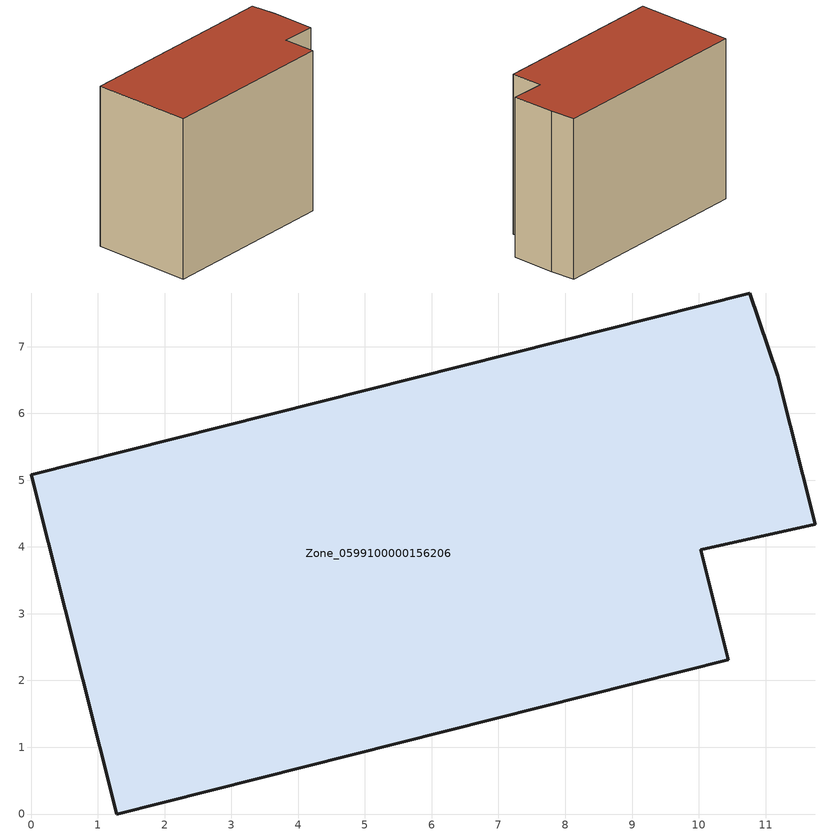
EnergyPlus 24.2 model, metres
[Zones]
Zone_0599100000156206
 floor ground (C_G): 10.76,7.8 11.19,6.56 11.75,4.34 10.03,3.96 10.44,2.31 1.28,0 0,5.08 z0
 wall outside (C_F): 1.28,0 10.44,2.31 10.03,3.96 11.75,4.34 11.19,6.56 10.76,7.8 0,5.08 1.28,0 z0:8.59
 roof outside (C_R): 11.19,6.56 10.76,7.8 0,5.08 1.28,0 10.44,2.31 10.03,3.96 11.75,4.34 z8.59
[BUILDING]
Pand.0599100000156206: North Axis=0; Terrain=City; Loads Convergence Tolerance Value=0.04; Temperature Convergence Tolerance Value=0.4; Solar Distribution=FullExterior; Maximum Number of Warmup Days=25; Minimum Number of Warmup Days=1
[Site:Location]
Rotterdam.The.Hague.AP_ZH_NLD Design_Conditions: Latitude=51.96; Longitude=4.45; Time Zone=1; Elevation=-4.5
[SITE:GROUNDTEMPERATURE:BUILDINGSURFACE]
18, 18, 18, 18, 18, 18, 18, 18, 18, 18, 18, 18
[MATERIAL] Thermal Absorptance=0.9; Solar Absorptance=0.7; Visible Absorptance=0.7
Name | Roughness | Thickness | Conductivity | Density | Specific Heat
G.TI.1992-2005 | MediumSmooth | 0.15 | 0.06 | 540 | 1210
F.TI.1992-2005 | Rough | 0.3 | 0.12 | 1920 | 840
R.TI.1992-2005 | MediumRough | 0.2 | 0.08 | 1500 | 1000
[CONSTRUCTION]
C_G: G.TI.1992-2005
C_F: F.TI.1992-2005
C_R: R.TI.1992-2005
[ZONE]
Zone_0599100000156206: Type=1; Multiplier=1; Ceiling Height=Autocalculate; Volume=Autocalculate; Floor Area=autocalculate; Part of Total Floor Area=Yes
[ZONEINFILTRATION:DESIGNFLOWRATE]
Infil_Zone_0599100000156206: Zone or ZoneList or Space or SpaceList=Zone_0599100000156206; Schedule=AlwaysOn; Design Flow Rate Calculation Method=Flow/Area; Flow Rate per Floor Area=0.0015; Constant Term Coefficient=1; Temperature Term Coefficient=0; Velocity Term Coefficient=0; Velocity Squared Term Coefficient=0
[HVACTEMPLATE:ZONE:IDEALLOADSAIRSYSTEM]
Zone_0599100000156206: Maximum Heating Supply Air Temperature=50; Minimum Cooling Supply Air Temperature=13; Maximum Heating Supply Air Humidity Ratio=0.0156; Minimum Cooling Supply Air Humidity Ratio=0.0077; Heating Limit=NoLimit; Cooling Limit=NoLimit; Dehumidification Control Type=ConstantSensibleHeatRatio; Cooling Sensible Heat Ratio=0.7; Dehumidification Setpoint=60; Humidification Control Type=None; Humidification Setpoint=30; Outdoor Air Method=None; Outdoor Air Flow Rate per Person=0.00944; Outdoor Air Flow Rate per Zone Floor Area=0; Outdoor Air Flow Rate per Zone=0; Demand Controlled Ventilation Type=None; Outdoor Air Economizer Type=NoEconomizer; Heat Recovery Type=None; Sensible Heat Recovery Effectiveness=0.7; Latent Heat Recovery Effectiveness=0.65
[ZONECONTROL:THERMOSTAT]
ThermostatControl_Zone_0599100000156206: Zone or ZoneList=Zone_0599100000156206; Control Type Schedule=DualSetpointControlType; Control 1=Thermostat_Zone_0599100000156206; Temperature Difference Between Cutout And Setpoint=0
[THERMOSTATSETPOINT:DUALSETPOINT]
Thermostat_Zone_0599100000156206: Heating Setpoint Temperature Schedule=HeatingSetpoint_Zone_0599100000156206; Cooling Setpoint Temperature Schedule=CoolingSetpoint_Zone_0599100000156206
[SCHEDULE:COMPACT]
HeatingSetpoint_Zone_0599100000156206: Through: 12/31, For: AllDays, Until: 24:00, 21
CoolingSetpoint_Zone_0599100000156206: Through: 12/31, For: AllDays, Until: 24:00, 24
DualSetpointControlType: Through: 12/31, For: AllDays, Until: 24:00, 4
AlwaysOn: Through: 12/31, For: AllDays, Until: 24:00, 1
